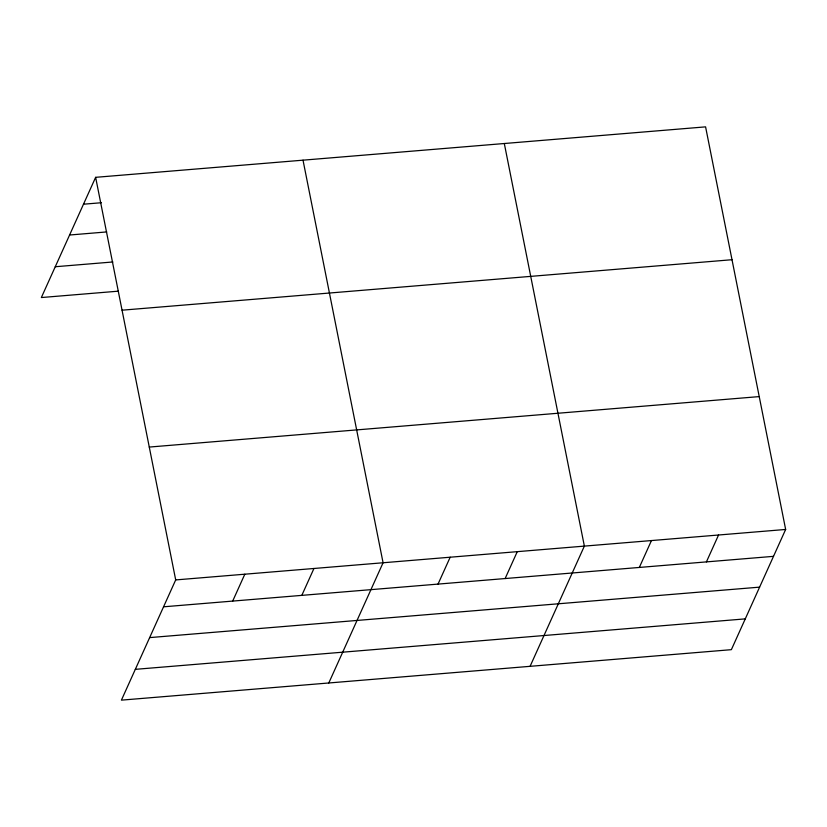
<?xml version="1.0" encoding="UTF-8"?>
<svg xmlns="http://www.w3.org/2000/svg" width="827" height="827" viewBox="0 0 827 827"><rect width="100%" height="100%" fill="white"/><g stroke="black" fill="none" stroke-linecap="round" stroke-linejoin="round"><path stroke-width="1.24" d="M95.632 177.329L175.696 579.923L121.414 700.138L731.368 649.671L785.65 529.456L705.586 126.862L95.632 177.329L41.35 297.544L118.158 291.187M232.687 601.084L244.823 574.207M301.814 595.368L313.95 568.48M328.795 682.978L383.077 562.763L303.013 160.169M438.031 584.1L450.177 557.212M505.132 578.549L517.268 551.661M530.086 666.324L584.369 546.109L504.305 143.516M639.323 567.446L651.459 540.558M706.413 561.895L718.56 535.007M83.496 204.207L101.411 202.729M69.582 235.013L106.714 231.932M55.254 266.739L112.865 261.973M122.055 310.187L732.009 259.719M149.273 447.066L759.227 396.598M175.696 579.923L785.65 529.456M163.56 606.811L773.514 556.344M149.646 637.607L759.61 587.139M135.318 669.343L745.272 618.875"/></g></svg>
